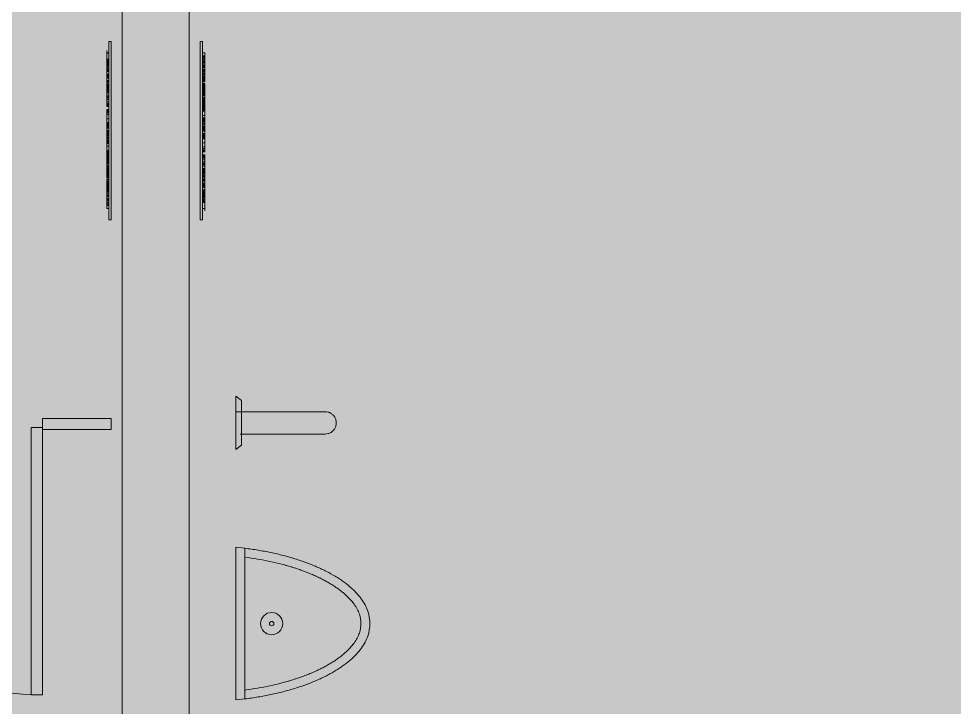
# Model space of a CAD drawing. Header units: millimetres. Extents: x 15878 to 679837, y -72324 to 391440.
# Drawn here: x 200250 to 202348, y 44220 to 45764 of the extents above; entities that cross this region are included whole.
import ezdxf

# ---------------------------------------------------------------- set-up
doc = ezdxf.new("R2010")
doc.units = ezdxf.units.MM
for name, color, linetype, lineweight in [('A-DETL-GENF', 92, 'Continuous', 5), ('A-DOOR', 31, 'Continuous', 5), ('A-FLOR', 192, 'Continuous', 5), ('A-GENM', 13, 'Continuous', 5), ('A-WALL', 113, 'Continuous', 5), ('P-SANR-FIXT', 6, 'Continuous', 5)]:
    doc.layers.add(name, color=color, linetype=linetype, lineweight=lineweight)

# ---------------------------------------------------------------- blocks, each defined once
blk = doc.blocks.new('DLN_Partition Door - 600x2100_100x25 _WH_GH_-15329037-G_F')
at = {"layer": 'A-DOOR', "color": 253}
for p, q in [((20, 509.1), (20, 534.1)), ((20, 534.1), (620, 534.1)), ((620, 534.1), (620, 509.1)), ((620, 509.1), (20, 509.1))]:
    blk.add_line(p, q, dxfattribs=at)
blk.add_arc((20, 534.1), 600, 269.5, 360, dxfattribs=at)
at = {"layer": 'P-SANR-FIXT', "color": 253}
for p, q in [((25, 688.3), (0, 688.3)), ((0, 688.3), (0, 534.1)), ((25, 534.1), (25, 688.3)), ((0, 534.1), (25, 534.1)), ((25, -65.9), (0, -65.9)), ((0, -65.9), (0, -140.9)), ((25, -140.9), (25, -65.9)), ((0, -140.9), (25, -140.9))]:
    blk.add_line(p, q, dxfattribs=at)
blk = doc.blocks.new('DLN_Signage-Ambulant braille _ tactile - DLN_Signage-Ambulant braille _ tactile-15336842-G_F')
at = {"layer": 'A-GENM', "color": 253}
for p, q in [((-200, 5), (200, 5)), ((-200, 5), (-200, 0)), ((-200, 0), (200, 0)), ((-175, 0), (-179.9, 0)), ((-179.9, 0), (-174.2, 0)), ((-174.4, 0), (-174.4, -5)), ((-174.2, 0), (-172.5, 0)), ((-174.2, 0), (-174.2, -5)), ((-166.2, 0), (-172.7, 0)), ((-172.5, 0), (-160.4, 0)), ((-170.1, 0), (-171.8, 0)), ((-171.8, 0), (-139.5, 0)), ((-160.7, 0), (-159.2, 0)), ((-160.7, 0), (-160.7, -5)), ((-160.4, 0), (-160.4, -5)), ((-159.2, 0), (-153.5, 0)), ((-159.2, 0), (-159.2, -5)), ((-157.2, 0), (-154.1, 0)), ((-157.2, 0), (-157.2, -5)), ((-156.1, 0), (-156.1, -5)), ((-154.4, 0), (-154.4, -5)), ((-154.1, 0), (-150.8, 0)), ((-154.1, -5), (-154.1, 0)), ((-153.5, 0), (-148.7, 0)), ((-153.5, 0), (-153.5, -5)), ((-153.3, 0), (-153.3, -5)), ((-150.8, 0), (-149.3, 0)), ((-150.8, 0), (-150.8, -5)), ((-150.5, 0), (-150.5, -5)), ((-150.2, 0), (-142.5, 0)), ((-150.2, 0), (-150.2, -5)), ((-149.3, 0), (-149.3, -5)), ((-148.9, 0), (-148.9, -5)), ((-148.7, 0), (-147.1, 0)), ((-148.7, 0), (-148.7, -5)), ((-143.7, 0), (-148.6, 0)), ((-147.1, 0), (-147.1, -5)), ((-145.2, 0), (-142.8, 0)), ((-145.2, 0), (-142.2, 0)), ((-145.2, 0), (-145.2, -5)), ((-145.2, 0), (-145.2, -5)), ((-142.8, 0), (-141.7, 0)), ((-142.8, 0), (-142.8, -5)), ((-142.5, 0), (-133.9, 0)), ((-142.2, 0), (-140.5, 0)), ((-142.2, 0), (-142.2, -5)), ((-141.7, 0), (-141.7, -5)), ((-140.5, 0), (-140.1, 0)), ((-140.5, 0), (-140.5, -5)), ((-140.1, 0), (-137.4, 0)), ((-140.1, 0), (-136.3, 0)), ((-140.1, -5), (-140.1, 0)), ((-140.1, 0), (-140.1, -5)), ((-139.5, 0), (-125.8, 0)), ((-133.9, 0), (-138.8, 0)), ((-137.5, 0), (-137.5, -5)), ((-137.4, 0), (-134.5, 0)), ((-137.4, 0), (-137.4, -5)), ((-136.3, 0), (-136.3, -5)), ((-134.5, 0), (-132.5, 0)), ((-134.5, 0), (-134.5, -5)), ((-133.9, -5), (-133.9, 0)), ((-132.5, 0), (-132.5, -5)), ((-127.1, 0), (-123.8, 0)), ((-127.1, 0), (-124.4, 0)), ((-127.1, 0), (-127.1, -5)), ((-127.1, 0), (-127.1, -5)), ((-126.6, 0), (-119.6, 0)), ((-126.6, 0), (-126.6, -5)), ((-125.8, 0), (-93.6, 0)), ((-124.5, 0), (-124.5, -5)), ((-124.5, 0), (-95.1, 0)), ((-95.1, 0), (-124.5, 0)), ((-124.4, 0), (-123.3, 0)), ((-124.4, 0), (-124.4, -5)), ((-123.8, 0), (-121.9, 0)), ((-123.8, 0), (-123.8, -5)), ((-123.3, -5), (-123.3, 0)), ((-121.9, 0), (-121.7, 0)), ((-121.9, 0), (-121.9, -5)), ((-121.7, 0), (-117.9, 0)), ((-121.7, 0), (-121.7, -5)), ((-119.6, 0), (-119.6, -5)), ((-117.9, 0), (-117.9, -5)), ((-112.8, 0), (-111, 0)), ((-112.8, 0), (-112.8, -5)), ((-111, 0), (-106.5, 0)), ((-111, 0), (-111, -5)), ((-111, 0), (-111, -5)), ((-110.9, 0), (-109.6, 0)), ((-110.9, -5), (-110.9, 0)), ((-109.6, 0), (-106.5, 0)), ((-109.6, 0), (-109.6, -5)), ((-109.5, 0), (-109.5, -5)), ((-106.5, 0), (-101.8, 0)), ((-106.5, 0), (-103.2, 0)), ((-106.5, 0), (-106.5, -5)), ((-106.5, 0), (-106.5, -5)), ((-106.5, 0), (-106.5, -5)), ((-106.5, 0), (-106.5, -5)), ((-103.3, 0), (-103.3, -5)), ((-103.2, 0), (-102, 0)), ((-103.2, 0), (-103.2, -5)), ((-102, 0), (-102, -5)), ((-101.9, 0), (-101.9, -5)), ((-101.8, 0), (-100.1, 0)), ((-101.8, 0), (-101.8, -5)), ((-101.3, 0), (-101.3, -5)), ((-100.1, -5), (-100.1, 0)), ((-97.6, 0), (-95.2, 0)), ((-97.6, 0), (-94.6, 0)), ((-97.6, 0), (-97.6, -5)), ((-97.6, 0), (-97.6, -5)), ((-95.2, 0), (-94.1, 0)), ((-95.2, 0), (-95.2, -5)), ((-95.1, -5), (-95.1, 0)), ((-94.6, 0), (-92.8, 0)), ((-94.6, 0), (-94.6, -5)), ((-94.1, 0), (-94.1, -5)), ((-93.6, 0), (-67.1, 0)), ((-93.6, 0), (-93.6, -5)), ((-92.8, 0), (-92.5, 0)), ((-92.8, 0), (-92.8, -5)), ((-92.5, 0), (-89.8, 0)), ((-92.5, 0), (-88.7, 0)), ((-92.5, -5), (-92.5, 0)), ((-92.5, 0), (-92.5, -5)), ((-89.9, 0), (-89.9, -5)), ((-89.8, 0), (-86.9, 0)), ((-89.8, 0), (-89.8, -5)), ((-88.7, 0), (-88.7, -5)), ((-86.9, 0), (-84.9, 0)), ((-86.9, 0), (-86.9, -5)), ((-84.9, 0), (-84.9, -5)), ((-79.5, 0), (-76.2, 0)), ((-79.5, 0), (-76.8, 0)), ((-79.5, 0), (-79.5, -5)), ((-79.5, 0), (-79.5, -5)), ((-76.8, 0), (-75.7, 0)), ((-76.8, 0), (-76.8, -5)), ((-76.2, 0), (-74.3, 0)), ((-76.2, 0), (-76.2, -5)), ((-75.7, -5), (-75.7, 0)), ((-74.3, 0), (-74.1, 0)), ((-74.3, 0), (-74.3, -5)), ((-74.1, 0), (-70.3, 0)), ((-74.1, 0), (-74.1, -5)), ((-73.2, 0), (-69.9, 0)), ((-73.2, 0), (-69.9, 0)), ((-73.2, 0), (-73.2, -5)), ((-73.2, 0), (-73.2, -5)), ((-70.3, 0), (-70.3, -5)), ((-69.9, -5), (-69.9, 0)), ((-69.9, -5), (-69.9, 0)), ((-62.2, 0), (-68.1, 0)), ((-67.1, 0), (-62.2, 0)), ((-64.9, 0), (-61.4, 0)), ((-64.9, 0), (-64.9, -5)), ((-61.4, 0), (-60.2, 0)), ((-61.4, 0), (-61.4, -5)), ((-60.2, 0), (-59.5, 0)), ((-60.2, 0), (-60.2, -5)), ((-60.2, 0), (-60.2, -5)), ((-59.5, 0), (-58.9, 0)), ((-59.5, 0), (-54.4, 0)), ((-59.5, -5), (-59.5, 0)), ((-59.5, 0), (-59.5, -5)), ((-58.9, 0), (-57, 0)), ((-58.9, 0), (-58.9, -5)), ((-57.4, 0), (-57.4, -5)), ((-57, 0), (-55, 0)), ((-57, 0), (-57, -5)), ((-55, 0), (-54.1, 0)), ((-55, 0), (-55, -5)), ((-54.7, 0), (-54.7, -5)), ((-54.4, 0), (-54.4, -5)), ((-54.1, 0), (-54.1, -5)), ((-47.9, 0), (-15.2, 0)), ((-47.5, 0), (-47.9, 0)), ((-47.7, 0), (-44.5, 0)), ((-47.7, 0), (-47.7, -5)), ((-46.8, 0), (-43.9, 0)), ((-46.8, 0), (-46.8, -5)), ((-37.6, 0), (-45, 0)), ((-44.5, 0), (-42.5, 0)), ((-44.5, 0), (-44.5, -5)), ((-44.5, 0), (-44.5, -5)), ((-43.9, 0), (-43.3, 0)), ((-43.9, 0), (-43.9, -5)), ((-43.3, 0), (-43.3, -5)), ((-42.9, 0), (-42.9, -5)), ((-42.5, 0), (-39.8, 0)), ((-42.5, -5), (-42.5, 0)), ((-39.8, 0), (-36.3, 0)), ((-39.8, 0), (-39.8, -5)), ((-36.3, 0), (-36.3, -5)), ((-21.8, 0), (-26.8, 0)), ((-26.8, 0), (-24.9, 0)), ((-26.8, 0), (-26.8, -5)), ((-24.9, 0), (-26.1, 0)), ((-18.3, 0), (-18.3, -5)), ((-18.3, 0), (11.1, 0)), ((11.1, 0), (-18.3, 0)), ((-11.8, 0), (-16.8, 0)), ((-16.6, 0), (-15, 0)), ((-16.6, 0), (-16.6, -5)), ((-15.6, 0), (-15.6, -5)), ((-15.2, 0), (6.2, 0)), ((-15.2, 0), (-15.2, -5)), ((-15, 0), (-14.2, 0)), ((-15, 0), (-15, -5)), ((-14.2, 0), (-12, 0)), ((-14.2, 0), (-14.2, -5)), ((-12.6, 0), (-12.6, -5)), ((-12, 0), (-9.4, 0)), ((-12, -5), (-12, 0)), ((-11.8, 0), (-11.8, -5)), ((-9.4, 0), (-11.3, 0)), ((-9.6, 0), (-9.6, -5)), ((-9.4, 0), (-7.7, 0)), ((-9.4, 0), (-9.4, -5)), ((-3.8, 0), (-8.8, 0)), ((-8.8, 0), (-8.8, -5)), ((-7.7, 0), (-6.1, 0)), ((-7.7, 0), (-7.7, -5)), ((-7.7, 0), (-7.7, -5)), ((-7.7, 0), (-7.7, -5)), ((-6.1, 0), (-6.1, -5)), ((-0.7, 0), (1.6, 0)), ((-0.7, 0), (-0.7, -5)), ((-0.1, 0), (1.3, 0)), ((-0.1, -5), (-0.1, 0)), ((0.4, 0), (0.4, -5)), ((6.2, 0), (1.2, 0)), ((1.3, 0), (4.8, 0)), ((1.3, 0), (1.3, -5)), ((1.5, 0), (1.9, 0)), ((1.5, 0), (1.5, -5)), ((1.6, 0), (5.1, 0)), ((1.6, 0), (1.6, -5)), ((1.9, 0), (3.5, 0)), ((1.9, 0), (1.9, -5)), ((2, 0), (2, -5)), ((2.4, 0), (2.4, -5)), ((2.7, 0), (2.7, -5)), ((3.5, 0), (5.6, 0)), ((3.5, 0), (3.5, -5)), ((4.6, 0), (4.6, -5)), ((4.8, 0), (6.9, 0)), ((4.8, 0), (4.8, -5)), ((5, 0), (5, -5)), ((5.1, 0), (7.8, 0)), ((5.1, 0), (5.1, -5)), ((5.2, 0), (5.2, -5)), ((5.6, 0), (8, 0)), ((6.2, 0), (33.9, 0)), ((6.2, 0), (6.2, -5)), ((6.9, 0), (10.1, 0)), ((6.9, 0), (6.9, -5)), ((7.6, 0), (7.6, -5)), ((7.8, 0), (8.8, 0)), ((7.8, 0), (7.8, -5)), ((8, 0), (9.7, 0)), ((8, 0), (8, -5)), ((8.1, 0), (8.1, -5)), ((8.8, 0), (8.8, -5)), ((9, 0), (9, -5)), ((9.7, 0), (10.4, 0)), ((9.7, 0), (9.7, -5)), ((10.1, 0), (10.1, -5)), ((10.4, 0), (10.4, -5)), ((11.1, -5), (11.1, 0)), ((14.5, 0), (16.3, 0)), ((14.5, 0), (14.5, -5)), ((16.3, 0), (20.7, 0)), ((16.3, 0), (16.3, -5)), ((16.3, 0), (16.3, -5)), ((16.4, 0), (17.7, 0)), ((16.4, 0), (24.7, 0)), ((16.4, -5), (16.4, 0)), ((16.4, 0), (16.4, -5)), ((17.6, 0), (17.6, -5)), ((17.7, 0), (21.2, 0)), ((17.7, 0), (17.7, -5)), ((20.7, 0), (24.8, 0)), ((20.7, 0), (20.7, -5)), ((20.8, 0), (20.8, -5)), ((21, 0), (21, -5)), ((21.2, 0), (24, 0)), ((21.2, 0), (21.2, -5)), ((28.8, 0), (22.1, 0)), ((23.7, 0), (23.7, -5)), ((24, 0), (25.6, 0)), ((24, 0), (24, -5)), ((24.6, 0), (24.6, -5)), ((24.7, -5), (24.7, 0)), ((24.8, 0), (26.6, 0)), ((24.8, 0), (24.8, -5)), ((25.6, 0), (25.6, -5)), ((26.6, 0), (26.6, -5)), ((28.8, 0), (28.8, -5)), ((33.9, 0), (34.4, 0)), ((34.4, 0), (47, 0)), ((34.4, 0), (34.4, -5)), ((44.2, 0), (44.2, -5)), ((49.2, 0), (44.2, 0)), ((44.2, 0), (68.2, 0)), ((68.2, 0), (44.2, 0)), ((46.1, 0), (49.7, 0)), ((46.1, 0), (46.1, -5)), ((47, 0), (64.7, 0)), ((47, 0), (47, -5)), ((49.4, 0), (49.4, -5)), ((49.5, 0), (51.4, 0)), ((49.5, 0), (49.5, -5)), ((49.7, 0), (49.7, -5)), ((55.2, 0), (50.2, 0)), ((51.1, 0), (54.4, 0)), ((51.1, -5), (51.1, 0)), ((51.3, 0), (51.3, -5)), ((51.4, 0), (51.4, -5)), ((51.7, 0), (51.7, -5)), ((53, 0), (63.6, 0)), ((53, 0), (53, -5)), ((53.6, 0), (55.1, 0)), ((53.6, 0), (53.6, -5)), ((54.1, 0), (58.8, 0)), ((54.1, 0), (54.1, -5)), ((54.4, 0), (54.4, -5)), ((54.6, 0), (56.6, 0)), ((54.6, 0), (54.6, -5)), ((55.1, 0), (55.4, 0)), ((55.1, -5), (55.1, 0)), ((55.1, 0), (55.1, -5)), ((55.4, 0), (71.6, 0)), ((55.4, 0), (55.4, -5)), ((56, 0), (59, 0)), ((56, 0), (56, -5)), ((56.6, 0), (57.2, 0)), ((56.6, 0), (56.6, -5)), ((62.2, 0), (57.2, 0)), ((57.2, -5), (57.2, 0)), ((57.4, 0), (57.4, -5)), ((57.5, 0), (57.6, 0)), ((57.5, 0), (57.5, -5)), ((57.6, 0), (57.6, -5)), ((58.5, 0), (58.6, 0)), ((58.5, 0), (58.5, -5)), ((58.6, 0), (61, 0)), ((58.6, -5), (58.6, 0)), ((58.6, 0), (58.6, -5)), ((58.8, 0), (62.3, 0)), ((58.8, 0), (58.8, -5)), ((59, 0), (62.8, 0)), ((59, 0), (59, -5)), ((59.2, 0), (67.9, 0)), ((59.2, 0), (67.9, 0)), ((59.2, 0), (67.9, 0)), ((59.2, 0), (59.2, -5)), ((59.2, 0), (59.2, -5)), ((59.2, 0), (59.2, -5)), ((59.3, 0), (67.5, 0)), ((59.3, -5), (59.3, 0)), ((59.5, 0), (59.5, -5)), ((59.5, 0), (59.5, -5)), ((59.8, 0), (61.2, 0)), ((59.8, 0), (59.8, -5)), ((60.8, 0), (60.8, -5)), ((61, 0), (66.2, 0)), ((61, 0), (61, -5)), ((61.2, -5), (61.2, 0)), ((61.3, 0), (61.3, -5)), ((61.6, 0), (65.3, 0)), ((61.6, -5), (61.6, 0)), ((61.9, 0), (61.9, -5)), ((62.3, 0), (62.3, -5)), ((62.7, 0), (64.7, 0)), ((62.7, 0), (62.7, -5)), ((62.8, 0), (62.8, -5)), ((68.2, 0), (63.2, 0)), ((63.6, 0), (71.5, 0)), ((63.6, 0), (63.6, -5)), ((63.7, -5), (63.7, 0)), ((64.7, 0), (79.5, 0)), ((64.7, 0), (64.7, -5)), ((64.7, 0), (73, 0)), ((64.7, 0), (64.7, -5)), ((64.9, 0), (70.5, 0)), ((64.9, 0), (64.9, -5)), ((65, 0), (65, -5)), ((65.3, 0), (65.3, -5)), ((65.7, 0), (65.7, -5)), ((66.2, 0), (68.1, 0)), ((66.2, 0), (66.2, -5)), ((67.4, 0), (67.4, -5)), ((67.5, 0), (67.5, -5)), ((67.8, 0), (67.8, -5)), ((67.8, 0), (67.8, -5)), ((67.9, -5), (67.9, 0)), ((67.9, 0), (67.9, -5)), ((67.9, 0), (67.9, -5)), ((68.1, 0), (68.1, -5)), ((68.2, -5), (68.2, 0)), ((68.6, 0), (71.5, 0)), ((68.6, -5), (68.6, 0)), ((69.5, 0), (70.3, 0)), ((69.5, 0), (69.5, -5)), ((69.5, 0), (69.5, -5)), ((70.3, 0), (70.3, -5)), ((70.5, 0), (70.5, -5)), ((71, 0), (72.7, 0)), ((71, 0), (71, -5)), ((71, 0), (71, -5)), ((71.4, 0), (71.4, -5)), ((71.5, 0), (72, 0)), ((71.5, 0), (73.6, 0)), ((71.5, 0), (71.5, -5)), ((71.5, 0), (71.5, -5)), ((71.6, 0), (71.6, -5)), ((72, 0), (72, -5)), ((72.7, 0), (74.5, 0)), ((72.7, 0), (72.7, -5)), ((73, 0), (73, -5)), ((73.6, 0), (73.6, -5)), ((74.5, 0), (74.5, -5)), ((78.1, 0), (86.8, 0)), ((78.1, 0), (78.1, -5)), ((79.1, 0), (82, 0)), ((79.1, 0), (79.1, -5)), ((79.5, 0), (83.7, 0)), ((80.2, 0), (84.4, 0)), ((80.2, 0), (80.2, -5)), ((82, 0), (87.5, 0)), ((82, 0), (82, -5)), ((83.7, 0), (84.6, 0)), ((84.3, -5), (84.3, 0)), ((84.4, 0), (91.1, 0)), ((84.4, 0), (84.4, -5)), ((84.6, 0), (85.5, 0)), ((84.6, 0), (87, 0)), ((84.6, -5), (84.6, 0)), ((85.5, 0), (85.5, -5)), ((86.8, 0), (89.4, 0)), ((86.8, 0), (86.8, -5)), ((87, -5), (87, 0)), ((87.5, 0), (87.5, -5)), ((89.4, 0), (93.8, 0)), ((89.4, 0), (89.4, -5)), ((91, 0), (91.1, 0)), ((91, 0), (91, -5)), ((91.1, -5), (91.1, 0)), ((91.1, 0), (91.1, -5)), ((92.8, 0), (102.7, 0)), ((92.8, 0), (93.8, 0)), ((92.8, 0), (92.8, -5)), ((92.8, 0), (92.8, -5)), ((93.8, 0), (96.7, 0)), ((93.8, 0), (93.8, -5)), ((93.8, 0), (93.8, -5)), ((93.8, 0), (93.8, -5)), ((95.6, 0), (105.7, 0)), ((95.6, 0), (95.6, -5)), ((96.7, 0), (102.6, 0)), ((96.7, 0), (96.7, -5)), ((98, 0), (98, -5)), ((98.5, 0), (98.5, -5)), ((100.3, 0), (100.3, -5)), ((101.5, 0), (101.5, -5)), ((102.4, 0), (102.4, -5)), ((102.6, 0), (106.1, 0)), ((102.6, 0), (102.6, -5)), ((102.7, 0), (102.7, -5)), ((103.2, 0), (103.2, -5)), ((103.4, 0), (103.4, -5)), ((103.7, 0), (103.7, -5)), ((104.5, 0), (104.5, -5)), ((105.7, 0), (105.7, -5)), ((106.1, 0), (106.1, -5)), ((109.6, 0), (113.3, 0)), ((109.6, 0), (109.6, -5)), ((112, 0), (118.5, 0)), ((112, 0), (112, -5)), ((113.3, 0), (116.8, 0)), ((113.3, -5), (113.3, 0)), ((114.4, 0), (114.5, 0)), ((114.4, 0), (114.4, -5)), ((114.5, 0), (114.5, -5)), ((115.3, 0), (116.6, 0)), ((115.3, 0), (115.3, -5)), ((116.1, 0), (116.1, -5)), ((116.6, 0), (116.6, -5)), ((116.8, 0), (119.4, 0)), ((116.8, 0), (116.8, -5)), ((117.1, 0), (122, 0)), ((117.1, 0), (117.1, -5)), ((118.5, 0), (124.2, 0)), ((119.4, 0), (119.4, -5)), ((119.6, 0), (126.9, 0)), ((119.6, 0), (119.6, -5)), ((120.4, 0), (120.5, 0)), ((120.4, 0), (122.1, 0)), ((120.4, 0), (120.4, -5)), ((120.4, 0), (120.4, -5)), ((120.5, 0), (120.5, -5)), ((121.8, 0), (125.8, 0)), ((121.8, 0), (121.8, -5)), ((122, 0), (125.2, 0)), ((122, 0), (122, -5)), ((122.1, 0), (126.9, 0)), ((122.1, 0), (126.8, 0)), ((122.1, 0), (122.1, -5)), ((122.1, 0), (122.1, -5)), ((122.1, 0), (122.1, -5)), ((122.3, 0), (122.3, -5)), ((122.6, 0), (122.6, -5)), ((124.2, 0), (128.2, 0)), ((125.2, 0), (125.2, -5)), ((125.8, 0), (126.8, 0)), ((125.8, 0), (125.8, -5)), ((126.3, 0), (126.3, -5)), ((126.8, 0), (129.4, 0)), ((126.8, 0), (126.9, 0)), ((126.8, 0), (126.8, -5)), ((126.8, 0), (126.8, -5)), ((126.8, 0), (126.8, -5)), ((126.9, 0), (126.9, -5)), ((126.9, 0), (126.9, -5)), ((126.9, 0), (126.9, -5)), ((127.1, 0), (132, 0)), ((127.1, 0), (127.1, -5)), ((128.2, 0), (130.6, 0)), ((128.2, 0), (128.2, -5)), ((128.4, 0), (133.4, 0)), ((128.4, 0), (128.4, -5)), ((128.4, 0), (128.4, -5)), ((128.5, 0), (134.1, 0)), ((128.5, 0), (133.1, 0)), ((128.5, 0), (128.5, -5)), ((128.5, 0), (128.5, -5)), ((128.5, -5), (128.5, 0)), ((129.4, 0), (129.4, -5)), ((130.6, 0), (137, 0)), ((131.7, 0), (131.7, -5)), ((131.7, 0), (161.1, 0)), ((161.1, 0), (131.7, 0)), ((132, 0), (138, 0)), ((132, 0), (132, -5)), ((133.1, 0), (135.4, 0)), ((133.1, 0), (133.1, -5)), ((133.4, 0), (133.4, -5)), ((133.4, 0), (133.4, -5)), ((134.1, 0), (135.6, 0)), ((134.1, 0), (134.1, -5)), ((140.5, 0), (134.5, 0)), ((134.5, 0), (147.5, 0)), ((134.5, 0), (134.5, -5)), ((135, 0), (135.1, 0)), ((135, 0), (135, -5)), ((135.1, 0), (135.1, -5)), ((135.4, 0), (135.4, -5)), ((135.6, 0), (137.8, 0)), ((135.6, 0), (135.6, -5)), ((135.6, 0), (135.6, -5)), ((137, 0), (161.1, 0)), ((137.8, -5), (137.8, 0)), ((138, 0), (138, -5)), ((141.4, 0), (144.3, 0)), ((141.4, 0), (141.4, -5)), ((147.5, 0), (142.5, 0)), ((144.3, 0), (145.2, 0)), ((144.3, 0), (144.3, -5)), ((145, 0), (146.9, 0)), ((145, 0), (145, -5)), ((145.2, 0), (145.2, -5)), ((146.6, 0), (154.8, 0)), ((146.6, 0), (146.6, -5)), ((146.6, 0), (146.6, -5)), ((146.9, 0), (164.6, 0)), ((146.9, 0), (154.8, 0)), ((146.9, 0), (146.9, -5)), ((146.9, 0), (146.9, -5)), ((146.9, -5), (146.9, 0)), ((147.5, -5), (147.5, 0)), ((157.8, 0), (151.8, 0)), ((151.8, 0), (164.8, 0)), ((151.8, 0), (151.8, -5)), ((152.2, 0), (159.8, 0)), ((152.2, 0), (152.2, -5)), ((153.2, 0), (153.2, -5)), ((154.7, 0), (154.8, 0)), ((154.7, 0), (154.7, -5)), ((154.8, 0), (154.8, -5)), ((154.8, 0), (154.8, -5)), ((154.8, 0), (154.8, -5)), ((156.4, 0), (156.6, 0)), ((156.4, 0), (164.8, 0)), ((156.4, 0), (164.8, 0)), ((156.4, 0), (156.4, -5)), ((156.4, 0), (156.4, -5)), ((156.4, 0), (156.4, -5)), ((156.6, 0), (156.6, -5)), ((159.8, 0), (167.9, 0)), ((164.8, 0), (159.8, 0)), ((159.8, 0), (163.9, 0)), ((159.8, 0), (159.8, -5)), ((166.7, 0), (160.8, 0)), ((161.1, -5), (161.1, 0)), ((161.1, 0), (172.6, 0)), ((161.1, -5), (161.1, 0)), ((163.8, -5), (163.8, 0)), ((163.9, 0), (164.8, 0)), ((163.9, 0), (163.9, -5)), ((164.6, 0), (165.5, 0)), ((164.6, -5), (164.6, 0)), ((164.8, -5), (164.8, 0)), ((164.8, 0), (164.8, -5)), ((164.8, 0), (164.8, -5)), ((164.8, 0), (164.8, -5)), ((165.5, 0), (167.5, 0)), ((165.5, 0), (165.5, -5)), ((166.5, 0), (166.5, -5)), ((167.5, 0), (167.5, -5)), ((167.9, 0), (174.4, 0)), ((167.9, 0), (167.9, -5)), ((172.6, 0), (168.7, 0)), ((174.4, 0), (174.4, -5)), ((200, 0), (200, 5)), ((200, 0), (-200, 0)), ((-174.2, -5), (-179.9, -5)), ((-179.9, -5), (-175, -5)), ((-172.5, -5), (-174.2, -5)), ((-172.7, -5), (-166.2, -5)), ((-160.4, -5), (-172.5, -5)), ((-139.5, -5), (-171.8, -5)), ((-171.8, -5), (-170.1, -5)), ((-159.2, -5), (-160.7, -5)), ((-153.5, -5), (-159.2, -5)), ((-154.1, -5), (-157.2, -5)), ((-150.8, -5), (-154.1, -5)), ((-148.7, -5), (-153.5, -5)), ((-149.3, -5), (-150.8, -5)), ((-142.5, -5), (-150.2, -5)), ((-147.1, -5), (-148.7, -5)), ((-148.6, -5), (-143.7, -5)), ((-142.2, -5), (-145.2, -5)), ((-142.8, -5), (-145.2, -5)), ((-141.7, -5), (-142.8, -5)), ((-133.9, -5), (-142.5, -5)), ((-140.5, -5), (-142.2, -5)), ((-140.1, -5), (-140.5, -5)), ((-136.3, -5), (-140.1, -5)), ((-137.4, -5), (-140.1, -5)), ((-125.8, -5), (-139.5, -5)), ((-138.8, -5), (-133.9, -5)), ((-134.5, -5), (-137.4, -5)), ((-132.5, -5), (-134.5, -5)), ((-124.4, -5), (-127.1, -5)), ((-123.8, -5), (-127.1, -5)), ((-119.6, -5), (-126.6, -5)), ((-93.6, -5), (-125.8, -5)), ((-124.5, -5), (-95.1, -5)), ((-95.1, -5), (-124.5, -5)), ((-123.3, -5), (-124.4, -5)), ((-121.9, -5), (-123.8, -5)), ((-121.7, -5), (-121.9, -5)), ((-117.9, -5), (-121.7, -5)), ((-111, -5), (-112.8, -5)), ((-106.5, -5), (-111, -5)), ((-109.6, -5), (-110.9, -5)), ((-106.5, -5), (-109.6, -5)), ((-101.8, -5), (-106.5, -5)), ((-103.2, -5), (-106.5, -5)), ((-102, -5), (-103.2, -5)), ((-100.1, -5), (-101.8, -5)), ((-94.6, -5), (-97.6, -5)), ((-95.2, -5), (-97.6, -5)), ((-94.1, -5), (-95.2, -5)), ((-92.8, -5), (-94.6, -5)), ((-67.1, -5), (-93.6, -5)), ((-92.5, -5), (-92.8, -5)), ((-88.7, -5), (-92.5, -5)), ((-89.8, -5), (-92.5, -5)), ((-86.9, -5), (-89.8, -5)), ((-84.9, -5), (-86.9, -5)), ((-76.8, -5), (-79.5, -5)), ((-76.2, -5), (-79.5, -5)), ((-75.7, -5), (-76.8, -5)), ((-74.3, -5), (-76.2, -5)), ((-74.1, -5), (-74.3, -5)), ((-70.3, -5), (-74.1, -5)), ((-69.9, -5), (-73.2, -5)), ((-69.9, -5), (-73.2, -5)), ((-68.1, -5), (-62.2, -5)), ((-62.2, -5), (-67.1, -5)), ((-61.4, -5), (-64.9, -5)), ((-60.2, -5), (-61.4, -5)), ((-59.5, -5), (-60.2, -5)), ((-54.4, -5), (-59.5, -5)), ((-58.9, -5), (-59.5, -5)), ((-57, -5), (-58.9, -5)), ((-55, -5), (-57, -5)), ((-54.1, -5), (-55, -5)), ((-47.9, -5), (-47.5, -5)), ((-15.2, -5), (-47.9, -5)), ((-44.5, -5), (-47.7, -5)), ((-43.9, -5), (-46.8, -5)), ((-45, -5), (-37.6, -5)), ((-42.5, -5), (-44.5, -5)), ((-43.3, -5), (-43.9, -5)), ((-39.8, -5), (-42.5, -5)), ((-36.3, -5), (-39.8, -5)), ((-24.9, -5), (-26.8, -5)), ((-26.8, -5), (-21.8, -5)), ((-26.1, -5), (-24.9, -5)), ((-18.3, -5), (11.1, -5)), ((11.1, -5), (-18.3, -5)), ((-16.8, -5), (-11.8, -5)), ((-15, -5), (-16.6, -5)), ((6.2, -5), (-15.2, -5)), ((-14.2, -5), (-15, -5)), ((-12, -5), (-14.2, -5)), ((-9.4, -5), (-12, -5)), ((-11.3, -5), (-9.4, -5)), ((-7.7, -5), (-9.4, -5)), ((-8.8, -5), (-3.8, -5)), ((-6.1, -5), (-7.7, -5)), ((1.6, -5), (-0.7, -5)), ((1.3, -5), (-0.1, -5)), ((1.2, -5), (6.2, -5)), ((4.8, -5), (1.3, -5)), ((1.9, -5), (1.5, -5)), ((5.1, -5), (1.6, -5)), ((3.5, -5), (1.9, -5)), ((5.6, -5), (3.5, -5)), ((6.9, -5), (4.8, -5)), ((7.8, -5), (5.1, -5)), ((8, -5), (5.6, -5)), ((33.9, -5), (6.2, -5)), ((10.1, -5), (6.9, -5)), ((8.8, -5), (7.8, -5)), ((9.7, -5), (8, -5)), ((10.4, -5), (9.7, -5)), ((16.3, -5), (14.5, -5)), ((20.7, -5), (16.3, -5)), ((17.7, -5), (16.4, -5)), ((24.7, -5), (16.4, -5)), ((21.2, -5), (17.7, -5)), ((24.8, -5), (20.7, -5)), ((24, -5), (21.2, -5)), ((22.1, -5), (28.8, -5)), ((25.6, -5), (24, -5)), ((26.6, -5), (24.8, -5)), ((34.4, -5), (33.9, -5)), ((47, -5), (34.4, -5)), ((44.2, -5), (49.2, -5)), ((44.2, -5), (68.2, -5)), ((68.2, -5), (44.2, -5)), ((49.7, -5), (46.1, -5)), ((64.7, -5), (47, -5)), ((51.4, -5), (49.5, -5)), ((50.2, -5), (55.2, -5)), ((54.4, -5), (51.1, -5)), ((63.6, -5), (53, -5)), ((55.1, -5), (53.6, -5)), ((58.8, -5), (54.1, -5)), ((56.6, -5), (54.6, -5)), ((55.4, -5), (55.1, -5)), ((71.6, -5), (55.4, -5)), ((59, -5), (56, -5)), ((57.2, -5), (56.6, -5)), ((57.2, -5), (62.2, -5)), ((57.6, -5), (57.5, -5)), ((58.6, -5), (58.5, -5)), ((61, -5), (58.6, -5)), ((62.3, -5), (58.8, -5)), ((62.8, -5), (59, -5)), ((67.9, -5), (59.2, -5)), ((67.9, -5), (59.2, -5)), ((67.9, -5), (59.2, -5)), ((67.5, -5), (59.3, -5)), ((61.2, -5), (59.8, -5)), ((66.2, -5), (61, -5)), ((65.3, -5), (61.6, -5)), ((64.7, -5), (62.7, -5)), ((63.2, -5), (68.2, -5)), ((71.5, -5), (63.6, -5)), ((79.5, -5), (64.7, -5)), ((73, -5), (64.7, -5)), ((70.5, -5), (64.9, -5)), ((68.1, -5), (66.2, -5)), ((71.5, -5), (68.6, -5)), ((70.3, -5), (69.5, -5)), ((72.7, -5), (71, -5)), ((72, -5), (71.5, -5)), ((73.6, -5), (71.5, -5)), ((74.5, -5), (72.7, -5)), ((86.8, -5), (78.1, -5)), ((82, -5), (79.1, -5)), ((83.7, -5), (79.5, -5)), ((84.4, -5), (80.2, -5)), ((87.5, -5), (82, -5)), ((84.6, -5), (83.7, -5)), ((91.1, -5), (84.4, -5)), ((85.5, -5), (84.6, -5)), ((87, -5), (84.6, -5)), ((89.4, -5), (86.8, -5)), ((93.8, -5), (89.4, -5)), ((91.1, -5), (91, -5)), ((93.8, -5), (92.8, -5)), ((102.7, -5), (92.8, -5)), ((96.7, -5), (93.8, -5)), ((105.7, -5), (95.6, -5)), ((102.6, -5), (96.7, -5)), ((106.1, -5), (102.6, -5)), ((113.3, -5), (109.6, -5)), ((118.5, -5), (112, -5)), ((116.8, -5), (113.3, -5)), ((114.5, -5), (114.4, -5)), ((116.6, -5), (115.3, -5)), ((119.4, -5), (116.8, -5)), ((122, -5), (117.1, -5)), ((124.2, -5), (118.5, -5)), ((126.9, -5), (119.6, -5)), ((122.1, -5), (120.4, -5)), ((120.5, -5), (120.4, -5)), ((125.8, -5), (121.8, -5)), ((125.2, -5), (122, -5)), ((126.9, -5), (122.1, -5)), ((126.8, -5), (122.1, -5)), ((128.2, -5), (124.2, -5)), ((126.8, -5), (125.8, -5)), ((129.4, -5), (126.8, -5)), ((126.9, -5), (126.8, -5)), ((132, -5), (127.1, -5)), ((130.6, -5), (128.2, -5)), ((133.4, -5), (128.4, -5)), ((133.1, -5), (128.5, -5)), ((134.1, -5), (128.5, -5)), ((137, -5), (130.6, -5)), ((131.7, -5), (161.1, -5)), ((161.1, -5), (131.7, -5)), ((138, -5), (132, -5)), ((135.4, -5), (133.1, -5)), ((135.6, -5), (134.1, -5)), ((147.5, -5), (134.5, -5)), ((134.5, -5), (140.5, -5)), ((135.1, -5), (135, -5)), ((137.8, -5), (135.6, -5)), ((161.1, -5), (137, -5)), ((144.3, -5), (141.4, -5)), ((142.5, -5), (147.5, -5)), ((145.2, -5), (144.3, -5)), ((146.9, -5), (145, -5)), ((154.8, -5), (146.6, -5)), ((164.6, -5), (146.9, -5)), ((154.8, -5), (146.9, -5)), ((164.8, -5), (151.8, -5)), ((151.8, -5), (157.8, -5)), ((159.8, -5), (152.2, -5)), ((154.8, -5), (154.7, -5)), ((156.6, -5), (156.4, -5)), ((164.8, -5), (156.4, -5)), ((164.8, -5), (156.4, -5)), ((167.9, -5), (159.8, -5)), ((159.8, -5), (164.8, -5)), ((163.9, -5), (159.8, -5)), ((160.8, -5), (166.7, -5)), ((172.6, -5), (161.1, -5)), ((164.8, -5), (163.9, -5)), ((165.5, -5), (164.6, -5)), ((167.5, -5), (165.5, -5)), ((174.4, -5), (167.9, -5)), ((168.7, -5), (172.6, -5))]:
    blk.add_line(p, q, dxfattribs=at)
blk = doc.blocks.new('DLN_Accessible Urinal - DLN_Accessible Urinal-V750-G_F')
at = {"layer": 'P-SANR-FIXT', "color": 253}
for p, q in [((-619.1, -12.5), (-609.1, -25.2)), ((-596.5, -12.5), (-619.1, -12.5)), ((-619.1, -12.5), (-596.5, -12.5)), ((-619.1, -12.5), (-609.1, -25.2)), ((-596.5, -12.5), (-619.1, -12.5)), ((-619.1, -12.5), (-499.1, -12.5)), ((-584.1, -12.5), (-584.1, -212.5)), ((-499.1, -12.5), (-521.7, -12.5)), ((-521.7, -12.5), (-499.1, -12.5)), ((-499.1, -12.5), (-521.7, -12.5)), ((-509.1, -25.2), (-499.1, -12.5)), ((-509.1, -25.2), (-499.1, -12.5)), ((-280.2, -12.5), (62, -12.5)), ((-277.9, -32.5), (-280.2, -12.5)), ((62, -12.5), (59.8, -32.5)), ((280.9, -12.5), (290.9, -25.2)), ((303.5, -12.5), (280.9, -12.5)), ((280.9, -12.5), (303.5, -12.5)), ((280.9, -12.5), (290.9, -25.2)), ((303.5, -12.5), (280.9, -12.5)), ((280.9, -12.5), (400.9, -12.5)), ((365.9, -212.5), (365.9, -12.5)), ((400.9, -12.5), (378.3, -12.5)), ((378.3, -12.5), (400.9, -12.5)), ((400.9, -12.5), (378.3, -12.5)), ((390.9, -25.2), (400.9, -12.5)), ((390.9, -25.2), (400.9, -12.5)), ((-609.1, -25.2), (-583.7, -25.2)), ((-583.7, -25.2), (-609.1, -25.2)), ((-609.1, -25.2), (-583.7, -25.2)), ((-509.1, -25.2), (-609.1, -25.2)), ((-534.4, -25.2), (-509.1, -25.2)), ((-509.1, -25.2), (-534.4, -25.2)), ((-534.4, -25.2), (-509.1, -25.2)), ((-534.1, -212.5), (-534.1, -22.2)), ((59.8, -32.5), (-277.9, -32.5)), ((-277.9, -32.5), (-258.1, -32.5)), ((-258.1, -32.5), (39.9, -32.5)), ((39.9, -32.5), (59.8, -32.5)), ((290.9, -25.2), (316.3, -25.2)), ((316.3, -25.2), (290.9, -25.2)), ((290.9, -25.2), (316.3, -25.2)), ((390.9, -25.2), (290.9, -25.2)), ((315.9, -22.2), (315.9, -212.5)), ((365.6, -25.2), (390.9, -25.2)), ((390.9, -25.2), (365.6, -25.2)), ((365.6, -25.2), (390.9, -25.2))]:
    blk.add_line(p, q, dxfattribs=at)
for radius in [25, 5]:
    blk.add_circle((-109.1, -92.5), radius, dxfattribs=at)
for points, knots in [([(-109.1, -312.5), (-118.5, -312.7), (-132.6, -310.5), (-151.1, -302.3), (-164.8, -293.7), (-178.2, -282.6), (-188.9, -271.4), (-197.2, -261.3), (-203.4, -253.2), (-209.3, -244.4), (-215.1, -235.3), (-220.7, -225.6), (-226.2, -215.3), (-231.4, -204.6), (-236.4, -193.5), (-241.2, -182), (-245.8, -170), (-250.2, -157.6), (-254.3, -144.9), (-258.2, -131.8), (-263, -113.9), (-268.5, -90.8), (-273.8, -62.2), (-276.7, -42.5), (-277.9, -32.5)], [-1, -1, -1, -1, -0.875, -0.8125, -0.75, -0.6875, -0.625, -0.59375, -0.5625, -0.53125, -0.5, -0.46875, -0.4375, -0.40625, -0.375, -0.34375, -0.3125, -0.28125, -0.25, -0.21875, -0.1875, -0.125, -0.0625, 0, 0, 0, 0]), ([(-258.1, -32.5), (-256.8, -42.2), (-254, -61.1), (-248.7, -88.6), (-242.4, -115.2), (-236.3, -136.3), (-231.1, -152.4), (-226.8, -164.2), (-222.4, -175.6), (-217.8, -186.5), (-213.1, -196.9), (-208.1, -207), (-203, -216.5), (-197.7, -225.5), (-192.4, -233.9), (-186.9, -241.9), (-181.2, -249.3), (-175.6, -256.1), (-170, -262.3), (-164.2, -267.9), (-158.4, -272.9), (-150.8, -278.8), (-141.4, -284.7), (-126.6, -291.1), (-116, -292.8), (-109.1, -292.5)], [-1, -1, -1, -1, -0.9375, -0.875, -0.8125, -0.75, -0.71875, -0.6875, -0.65625, -0.625, -0.59375, -0.5625, -0.53125, -0.5, -0.46875, -0.4375, -0.40625, -0.375, -0.34375, -0.3125, -0.28125, -0.25, -0.1875, -0.125, 0, 0, 0, 0]), ([(-109.1, -292.5), (-116, -292.8), (-126.6, -291.1), (-139.5, -285.5), (-147.1, -281.2), (-154.6, -276.1), (-162.3, -269.7), (-170, -262.3), (-175.6, -256.1), (-181.2, -249.3), (-186.9, -241.9), (-192.4, -233.9), (-197.7, -225.5), (-203, -216.5), (-208.1, -207), (-213.1, -196.9), (-217.8, -186.5), (-222.4, -175.6), (-226.8, -164.2), (-231.1, -152.4), (-235, -140.3), (-238.8, -127.9), (-243.5, -110.7), (-248.7, -88.6), (-254, -61.1), (-256.8, -42.2), (-258.1, -32.5)], [-1, -1, -1, -1, -0.875, -0.8125, -0.78125, -0.75, -0.6875, -0.65625, -0.625, -0.59375, -0.5625, -0.53125, -0.5, -0.46875, -0.4375, -0.40625, -0.375, -0.34375, -0.3125, -0.28125, -0.25, -0.21875, -0.1875, -0.125, -0.0625, 0, 0, 0, 0]), ([(59.8, -32.5), (58.5, -42.5), (55.7, -62.2), (50.3, -90.8), (44.9, -113.9), (40.1, -131.8), (36.2, -144.9), (32.1, -157.6), (27.7, -170), (23.1, -182), (18.3, -193.5), (13.3, -204.6), (6.3, -218.9), (-1.1, -232.2), (-8.8, -244.4), (-14.8, -253.2), (-20.9, -261.3), (-27.2, -268.9), (-33.5, -275.9), (-40, -282.3), (-46.7, -288.2), (-55.6, -295.1), (-67, -302.3), (-85.6, -310.5), (-99.6, -312.7), (-109.1, -312.5)], [-1, -1, -1, -1, -0.9375, -0.875, -0.8125, -0.78125, -0.75, -0.71875, -0.6875, -0.65625, -0.625, -0.59375, -0.5625, -0.5, -0.46875, -0.4375, -0.40625, -0.375, -0.34375, -0.3125, -0.28125, -0.25, -0.1875, -0.125, 0, 0, 0, 0]), ([(-109.1, -292.5), (-102.2, -292.8), (-91.6, -291.1), (-78.6, -285.5), (-71.1, -281.2), (-63.5, -276.1), (-55.9, -269.7), (-48.2, -262.3), (-42.5, -256.1), (-36.9, -249.3), (-31.3, -241.9), (-25.8, -233.9), (-20.4, -225.5), (-15.2, -216.5), (-10.1, -207), (-5.1, -196.9), (-0.3, -186.5), (4.3, -175.6), (8.7, -164.2), (12.9, -152.4), (16.9, -140.3), (20.6, -127.9), (25.3, -110.7), (30.6, -88.6), (35.8, -61.1), (38.7, -42.2), (39.9, -32.5)], [-1, -1, -1, -1, -0.875, -0.8125, -0.78125, -0.75, -0.6875, -0.65625, -0.625, -0.59375, -0.5625, -0.53125, -0.5, -0.46875, -0.4375, -0.40625, -0.375, -0.34375, -0.3125, -0.28125, -0.25, -0.21875, -0.1875, -0.125, -0.0625, 0, 0, 0, 0]), ([(39.9, -32.5), (38.7, -42.2), (35.8, -61.1), (30.6, -88.6), (24.3, -115.2), (18.2, -136.3), (12.9, -152.4), (8.7, -164.2), (4.3, -175.6), (-0.3, -186.5), (-5.1, -196.9), (-10.1, -207), (-15.2, -216.5), (-20.4, -225.5), (-25.8, -233.9), (-31.3, -241.9), (-36.9, -249.3), (-42.5, -256.1), (-48.2, -262.3), (-54, -267.9), (-59.7, -272.9), (-67.3, -278.8), (-76.7, -284.7), (-91.6, -291.1), (-102.2, -292.8), (-109.1, -292.5)], [-1, -1, -1, -1, -0.9375, -0.875, -0.8125, -0.75, -0.71875, -0.6875, -0.65625, -0.625, -0.59375, -0.5625, -0.53125, -0.5, -0.46875, -0.4375, -0.40625, -0.375, -0.34375, -0.3125, -0.28125, -0.25, -0.1875, -0.125, 0, 0, 0, 0]), ([(-584.1, -212.5), (-584.1, -214.7), (-583.6, -217.9), (-582.2, -222.1), (-581, -224.6), (-579.9, -226.4), (-578.6, -228.2), (-577.2, -229.8), (-575.6, -231.3), (-573.9, -232.7), (-571.6, -234.2), (-568.7, -235.7), (-564.5, -237.1), (-559.1, -237.8), (-553.6, -237.1), (-549.5, -235.7), (-546.5, -234.2), (-544.3, -232.7), (-542.6, -231.3), (-541, -229.8), (-539.2, -227.8), (-537.7, -225.5), (-536.6, -223.6), (-535.7, -221.6), (-534.5, -217.9), (-534.1, -214.7), (-534.1, -212.5)], [0, 0, 0, 0, 0.083333, 0.125, 0.166667, 0.1875, 0.208333, 0.25, 0.270833, 0.291667, 0.333333, 0.375, 0.416667, 0.5, 0.583333, 0.625, 0.666667, 0.708333, 0.729167, 0.75, 0.791667, 0.833333, 0.854167, 0.875, 0.916667, 1, 1, 1, 1]), ([(315.9, -212.5), (315.9, -214.7), (316.4, -217.9), (317.8, -222.1), (319, -224.6), (320.1, -226.4), (321.4, -228.2), (322.8, -229.8), (324.4, -231.3), (326.1, -232.7), (328.4, -234.2), (331.3, -235.7), (335.5, -237.1), (340.9, -237.8), (346.4, -237.1), (350.5, -235.7), (353.5, -234.2), (355.7, -232.7), (357.4, -231.3), (359, -229.8), (360.8, -227.8), (362.3, -225.5), (363.4, -223.6), (364.3, -221.6), (365.5, -217.9), (365.9, -214.7), (365.9, -212.5)], [0, 0, 0, 0, 0.083333, 0.125, 0.166667, 0.1875, 0.208333, 0.25, 0.270833, 0.291667, 0.333333, 0.375, 0.416667, 0.5, 0.583333, 0.625, 0.666667, 0.708333, 0.729167, 0.75, 0.791667, 0.833333, 0.854167, 0.875, 0.916667, 1, 1, 1, 1])]:
    blk.add_open_spline(points, degree=3, knots=knots, dxfattribs=at)

msp = doc.modelspace()

# ---------------------------------------------------------------- hatches: boundary and pattern name
at = {"layer": 'A-DETL-GENF', "transparency": 33554585}
h = msp.add_hatch(color=253, dxfattribs=at)
h.paths.add_polyline_path([(193031.8, 30457.5), (193031.8, 31607.5), (195106.8, 31607.5), (195106.8, 34107.5), (202306.8, 34107.5), (202306.8, 35797.5), (205331.8, 35797.5), (205331.8, 52007.5), (202831.8, 52007.5), (202831.8, 51406.3), (202231.8, 51406.3), (202231.8, 48337.5), (196081.8, 48337.5), (196081.8, 52057.5), (193181.8, 52057.5), (193181.8, 49957.5), (189481.8, 49957.5), (189481.8, 52057.5), (177431.8, 52057.5), (177431.8, 45607.5), (166981.8, 45607.5), (166981.8, 31607.5), (190881.8, 31607.5), (190881.8, 30457.5)], flags=0)
h.paths.add_polyline_path([(178081.8, 39607.5), (177481.8, 39607.5), (177481.8, 40207.5), (178081.8, 40207.5)], flags=0)
h.paths.add_polyline_path([(199881.8, 39607.5), (199881.8, 40207.5), (200481.8, 40207.5), (200481.8, 39607.5), (199984.4, 39607.5)], flags=0)
h.paths.add_polyline_path([(189481.8, 39607.5), (189481.8, 40207.5), (190081.8, 40207.5), (190081.8, 39607.5)], flags=0)
h.paths.add_polyline_path([(178081.8, 51407.5), (177481.8, 51407.5), (177481.8, 52007.5), (178081.8, 52007.5), (178081.8, 51515.3)], flags=0)

# ---------------------------------------------------------------- linework, layer by layer
at = {"layer": 'A-FLOR'}
msp.add_line((200481.8, 43347.5), (200481.8, 46192.5), dxfattribs=at)
at = {"layer": 'A-WALL', "color": 253}
msp.add_line((200631.8, 46057.5), (200631.8, 43347.5), dxfattribs=at)

# ---------------------------------------------------------------- block references
at = {"layer": 'A-GENM', "color": 253}
for p, rotation in [((200451.8, 45512.5), 269.9999999999998), ((200661.8, 45512.5), 89.99999999999663)]:
    msp.add_blockref('DLN_Signage-Ambulant braille _ tactile - DLN_Signage-Ambulant braille _ tactile-15336842-G_F', p, dxfattribs=dict(at, rotation=rotation))
at = {"layer": 'P-SANR-FIXT', "color": 253}
for name, p, rotation in [('DLN_Accessible Urinal - DLN_Accessible Urinal-V750-G_F', (200724.3, 44516.6), 90), ('DLN_Partition Door - 600x2100_100x25 _WH_GH_-15329037-G_F', (199768.5, 44867.5), 270.0000000000002)]:
    msp.add_blockref(name, p, dxfattribs=dict(at, rotation=rotation))

doc.saveas('drawing.dxf')
